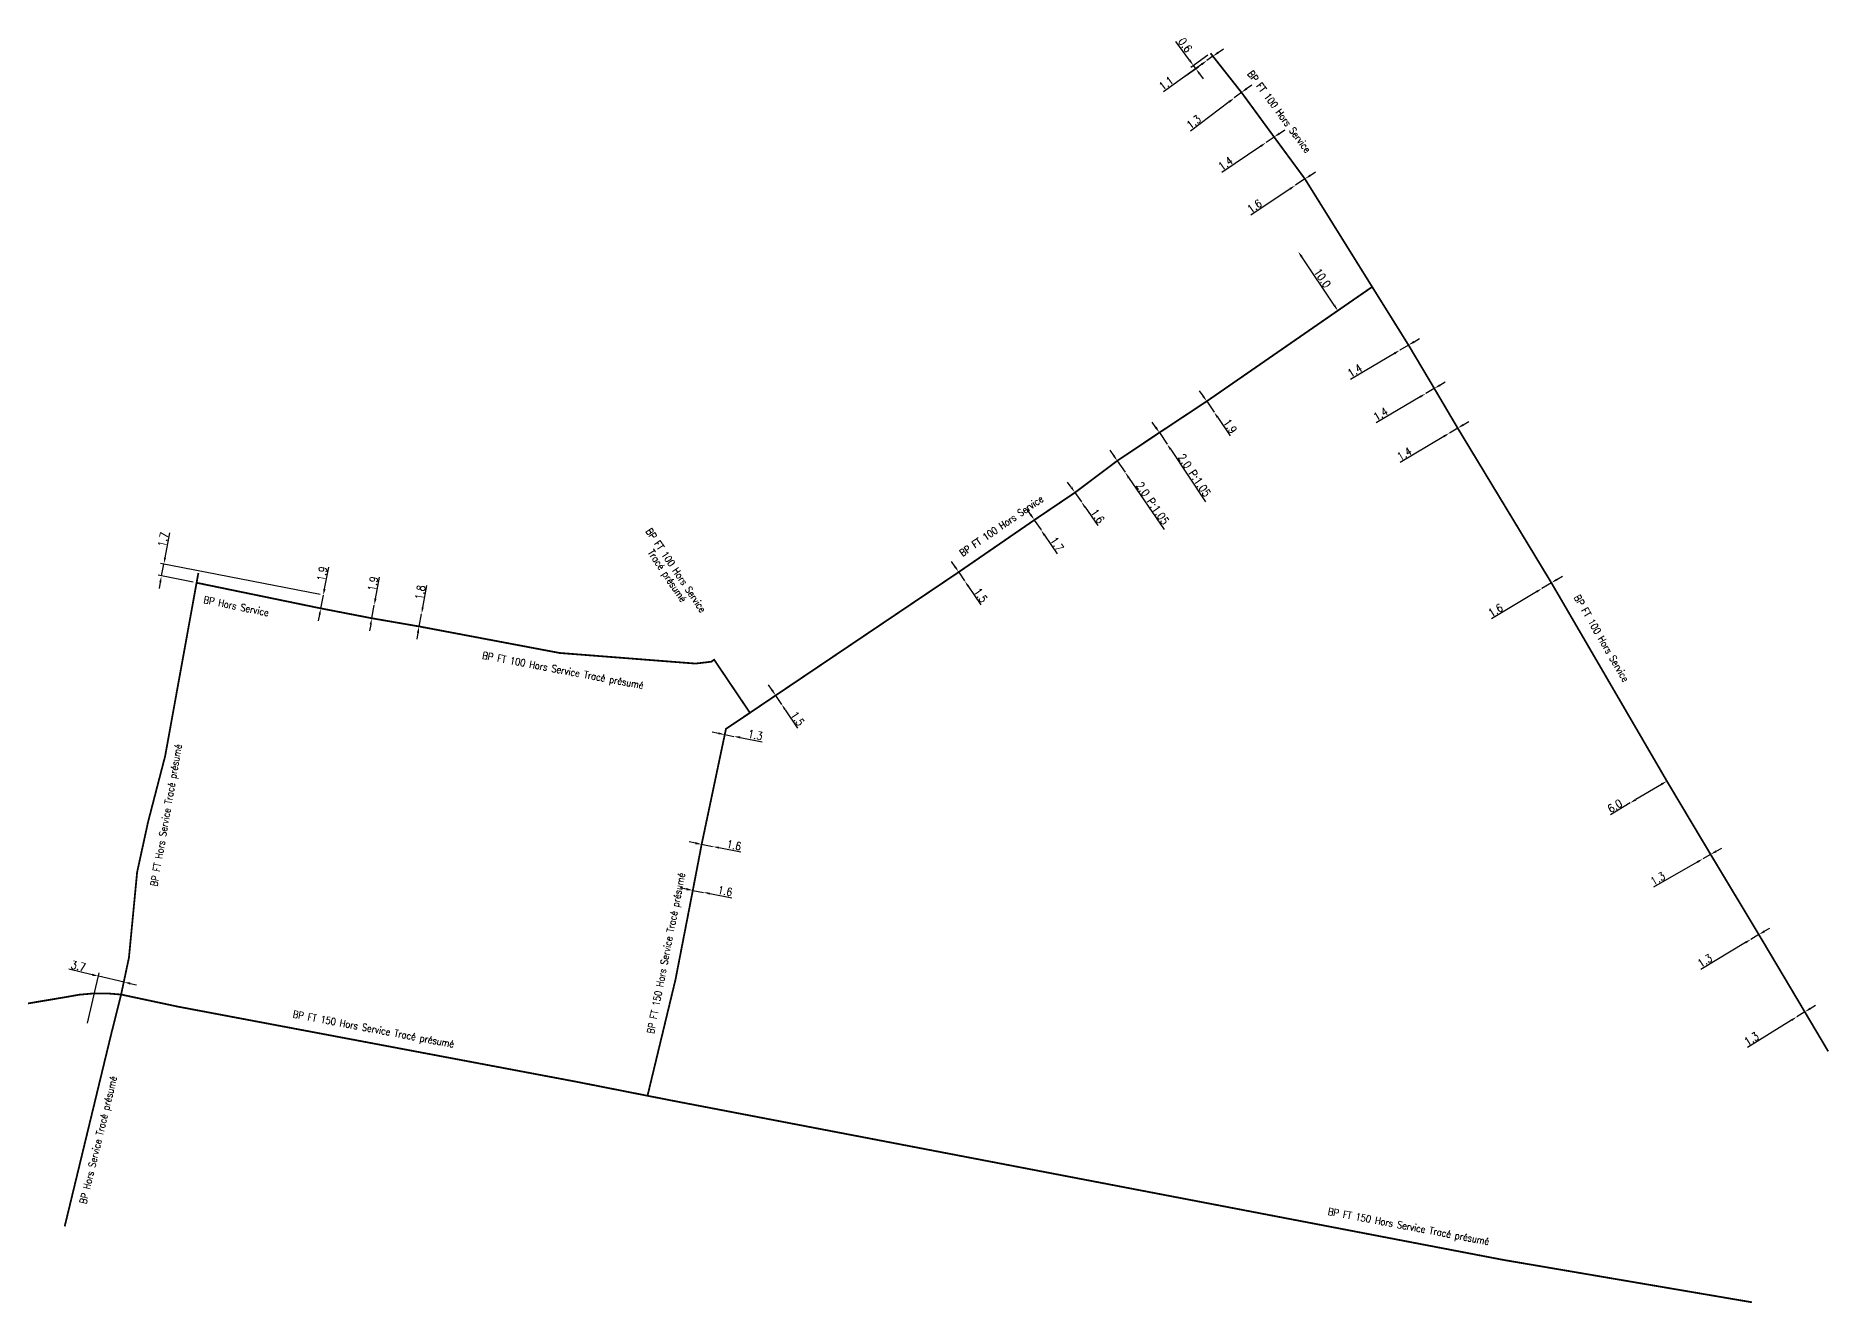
# Model space of a CAD drawing. Header units: millimetres. Extents: x 184000 to 185000, y 128000 to 129000.
# Drawn here: x 184140.6 to 184392.7, y 128514.3 to 128692.5 of the extents above; entities that cross this region are included whole.
import ezdxf

# ---------------------------------------------------------------- set-up
doc = ezdxf.new("R2010")
doc.units = ezdxf.units.MM
doc.header["$PDMODE"] = 34
doc.layers.get('DEFPOINTS').update_dxf_attribs({"linetype": 'CONTINUOUS'})
doc.layers.add('L_908', color=5, linetype='CONTINUOUS')
doc.styles.get("Standard").update_dxf_attribs({"font": 'romans.shx', "width": 0.85})
doc.linetypes.add('BP_HS', pattern='A,2,-1,["G",Standard,S=0.85,R=0,X=-0.27,Y=-0.4],-1', length=4)
doc.dimstyles.get("Standard").update_dxf_attribs({"dimtxt": 1.5, "dimasz": 1.2, "dimexe": 0.625, "dimexo": 0.625, "dimgap": 0.25, "dimtad": 1, "dimdec": 1, "dimzin": 0, "dimdsep": 46, "dimtxsty": 'Standard', "dimcen": -0.5, "dimadec": 0, "dimazin": 0, "dimtfac": 1, "dimtdec": 1, "dimtmove": 0, "dimatfit": 3, "dimfxl": 0, "dimtolj": 1, "dimtzin": 0, "dimarcsym": 0})

# ---------------------------------------------------------------- blocks, each defined once
blk = doc.blocks.new('*D130')
at = {"layer": 'DEFPOINTS', "color": 0, "linetype": 'Continuous', "transparency": 16777216}
for p in [(184149.4, 128560.3), (184152.6, 128557.71), (184147.76, 128553.22)]:
    blk.add_point(p, dxfattribs=at)
at = {"layer": 'L_908', "color": 0, "linetype": 'Continuous', "lineweight": -2, "transparency": 16777216}
for p, q in [((184148.52, 128560.5), (184145.25, 128561.26)), ((184147.87, 128553.68), (184149.51, 128560.75)), ((184153.01, 128559.46), (184149.4, 128560.3)), ((184152.71, 128558.17), (184153.11, 128559.92)), ((184153.88, 128559.26), (184154.76, 128559.06))]:
    blk.add_line(p, q, dxfattribs=at)
at = {"layer": 'L_908', "color": 0, "linetype": 'Continuous', "transparency": 16777216}
for points in [[(184148.56, 128560.65), (184148.49, 128560.35), (184149.4, 128560.3)], [(184153.92, 128559.41), (184153.85, 128559.11), (184153.01, 128559.46)]]:
    blk.add_solid(points, dxfattribs=at)
at = {"layer": 'L_908', "color": 0, "linetype": 'Continuous', "transparency": 16777216, "insert": (184146.58, 128561.72), "char_height": 1.125, "attachment_point": 5, "rotation": 346.957}
blk.add_mtext('\\A1;3.7', dxfattribs=at)
blk = doc.blocks.new('*D131')
at = {"layer": 'DEFPOINTS', "color": 0, "linetype": 'Continuous', "transparency": 16777216}
for p in [(184181.03, 128613.87), (184181.03, 128613.87), (184180.67, 128612)]:
    blk.add_point(p, dxfattribs=at)
at = {"layer": 'L_908', "color": 0, "linetype": 'Continuous', "lineweight": -2, "transparency": 16777216}
for p, q in [((184181.2, 128614.75), (184181.79, 128617.79)), ((184180.67, 128612), (184181.03, 128613.87)), ((184180.49, 128611.12), (184180.32, 128610.24))]:
    blk.add_line(p, q, dxfattribs=at)
at = {"layer": 'L_908', "color": 0, "linetype": 'Continuous', "transparency": 16777216}
for points in [[(184181.05, 128614.78), (184181.35, 128614.72), (184181.03, 128613.87)], [(184180.35, 128611.15), (184180.64, 128611.09), (184180.67, 128612)]]:
    blk.add_solid(points, dxfattribs=at)
at = {"layer": 'L_908', "color": 0, "linetype": 'Continuous', "transparency": 16777216, "insert": (184180.85, 128616.86), "char_height": 1.125, "attachment_point": 5, "rotation": 78.9871}
blk.add_mtext('\\A1;1.9', dxfattribs=at)
blk = doc.blocks.new('*D132')
at = {"layer": 'DEFPOINTS', "color": 0, "linetype": 'Continuous', "transparency": 16777216}
for p in [(184158.6, 128618.23), (184163.21, 128615.6), (184181.03, 128613.87)]:
    blk.add_point(p, dxfattribs=at)
at = {"layer": 'L_908', "color": 0, "linetype": 'Continuous', "lineweight": -2, "transparency": 16777216}
for p, q in [((184158.77, 128619.12), (184159.45, 128622.61)), ((184162.75, 128615.69), (184157.82, 128616.65)), ((184180.57, 128613.96), (184158.14, 128618.32)), ((184158.28, 128616.56), (184158.6, 128618.23)), ((184158.11, 128615.68), (184157.93, 128614.8))]:
    blk.add_line(p, q, dxfattribs=at)
at = {"layer": 'L_908', "color": 0, "linetype": 'Continuous', "transparency": 16777216}
for points in [[(184158.63, 128619.14), (184158.92, 128619.09), (184158.6, 128618.23)], [(184157.96, 128615.71), (184158.25, 128615.65), (184158.28, 128616.56)]]:
    blk.add_solid(points, dxfattribs=at)
at = {"layer": 'L_908', "color": 0, "linetype": 'Continuous', "transparency": 16777216, "insert": (184158.5, 128621.66), "char_height": 1.125, "attachment_point": 5, "rotation": 78.9871}
blk.add_mtext('\\A1;1.7', dxfattribs=at)
blk = doc.blocks.new('*D133')
at = {"layer": 'DEFPOINTS', "color": 0, "linetype": 'Continuous', "transparency": 16777216}
for p in [(184237.45, 128594.26), (184238.73, 128594.01), (184238.73, 128594.01)]:
    blk.add_point(p, dxfattribs=at)
at = {"layer": 'L_908', "color": 0, "linetype": 'Continuous', "lineweight": -2, "transparency": 16777216}
for p, q in [((184236.57, 128594.43), (184235.69, 128594.59)), ((184237.45, 128594.26), (184238.73, 128594.01)), ((184239.61, 128593.84), (184242.7, 128593.25))]:
    blk.add_line(p, q, dxfattribs=at)
at = {"layer": 'L_908', "color": 0, "linetype": 'Continuous', "transparency": 16777216}
for points in [[(184236.6, 128594.57), (184236.54, 128594.28), (184237.45, 128594.26)], [(184239.64, 128593.99), (184239.59, 128593.7), (184238.73, 128594.01)]]:
    blk.add_solid(points, dxfattribs=at)
at = {"layer": 'L_908', "color": 0, "linetype": 'Continuous', "transparency": 16777216, "insert": (184241.74, 128594.2), "char_height": 1.125, "attachment_point": 5, "rotation": 349.1831}
blk.add_mtext('\\A1;1.3', dxfattribs=at)
blk = doc.blocks.new('*D134')
at = {"layer": 'DEFPOINTS', "color": 0, "linetype": 'Continuous', "transparency": 16777216}
for p in [(184234.2, 128578.83), (184235.74, 128578.53), (184235.74, 128578.53)]:
    blk.add_point(p, dxfattribs=at)
at = {"layer": 'L_908', "color": 0, "linetype": 'Continuous', "lineweight": -2, "transparency": 16777216}
for p, q in [((184233.32, 128579), (184232.43, 128579.17)), ((184234.2, 128578.83), (184235.74, 128578.53)), ((184236.63, 128578.36), (184239.71, 128577.76))]:
    blk.add_line(p, q, dxfattribs=at)
at = {"layer": 'L_908', "color": 0, "linetype": 'Continuous', "transparency": 16777216}
for points in [[(184233.35, 128579.15), (184233.29, 128578.85), (184234.2, 128578.83)], [(184236.65, 128578.5), (184236.6, 128578.21), (184235.74, 128578.53)]]:
    blk.add_solid(points, dxfattribs=at)
at = {"layer": 'L_908', "color": 0, "linetype": 'Continuous', "transparency": 16777216, "insert": (184238.75, 128578.71), "char_height": 1.125, "attachment_point": 5, "rotation": 348.9662}
blk.add_mtext('\\A1;1.6', dxfattribs=at)
blk = doc.blocks.new('*D135')
at = {"layer": 'DEFPOINTS', "color": 0, "linetype": 'Continuous', "transparency": 16777216}
for p in [(184232.96, 128572.36), (184234.48, 128572.07), (184234.48, 128572.07)]:
    blk.add_point(p, dxfattribs=at)
at = {"layer": 'L_908', "color": 0, "linetype": 'Continuous', "lineweight": -2, "transparency": 16777216}
for p, q in [((184232.08, 128572.53), (184231.19, 128572.7)), ((184232.96, 128572.36), (184234.48, 128572.07)), ((184235.37, 128571.9), (184238.45, 128571.31))]:
    blk.add_line(p, q, dxfattribs=at)
at = {"layer": 'L_908', "color": 0, "linetype": 'Continuous', "transparency": 16777216}
for points in [[(184232.1, 128572.68), (184232.05, 128572.38), (184232.96, 128572.36)], [(184235.39, 128572.05), (184235.34, 128571.75), (184234.48, 128572.07)]]:
    blk.add_solid(points, dxfattribs=at)
at = {"layer": 'L_908', "color": 0, "linetype": 'Continuous', "transparency": 16777216, "insert": (184237.49, 128572.26), "char_height": 1.125, "attachment_point": 5, "rotation": 349.1552}
blk.add_mtext('\\A1;1.6', dxfattribs=at)
blk = doc.blocks.new('*D136')
at = {"layer": 'DEFPOINTS', "color": 0, "linetype": 'Continuous', "transparency": 16777216}
for p in [(184270.33, 128617.1), (184271.17, 128615.86), (184271.17, 128615.86)]:
    blk.add_point(p, dxfattribs=at)
at = {"layer": 'L_908', "color": 0, "linetype": 'Continuous', "lineweight": -2, "transparency": 16777216}
for p, q in [((184269.83, 128617.85), (184269.33, 128618.6)), ((184270.33, 128617.1), (184271.17, 128615.86)), ((184271.67, 128615.11), (184273.42, 128612.5))]:
    blk.add_line(p, q, dxfattribs=at)
at = {"layer": 'L_908', "color": 0, "linetype": 'Continuous', "transparency": 16777216}
for points in [[(184269.95, 128617.93), (184269.71, 128617.77), (184270.33, 128617.1)], [(184271.8, 128615.19), (184271.55, 128615.03), (184271.17, 128615.86)]]:
    blk.add_solid(points, dxfattribs=at)
at = {"layer": 'L_908', "color": 0, "linetype": 'Continuous', "transparency": 16777216, "insert": (184273.42, 128613.85), "char_height": 1.125, "attachment_point": 5, "rotation": 303.8952}
blk.add_mtext('\\A1;1.5', dxfattribs=at)
blk = doc.blocks.new('*D137')
at = {"layer": 'DEFPOINTS', "color": 0, "linetype": 'Continuous', "transparency": 16777216}
for p in [(184244.6, 128599.76), (184245.43, 128598.51), (184245.43, 128598.51)]:
    blk.add_point(p, dxfattribs=at)
at = {"layer": 'L_908', "color": 0, "linetype": 'Continuous', "lineweight": -2, "transparency": 16777216}
for p, q in [((184244.1, 128600.51), (184243.6, 128601.26)), ((184244.6, 128599.76), (184245.43, 128598.51)), ((184245.93, 128597.76), (184247.67, 128595.15))]:
    blk.add_line(p, q, dxfattribs=at)
at = {"layer": 'L_908', "color": 0, "linetype": 'Continuous', "transparency": 16777216}
for points in [[(184244.22, 128600.59), (184243.97, 128600.42), (184244.6, 128599.76)], [(184246.05, 128597.85), (184245.81, 128597.68), (184245.43, 128598.51)]]:
    blk.add_solid(points, dxfattribs=at)
at = {"layer": 'L_908', "color": 0, "linetype": 'Continuous', "transparency": 16777216, "insert": (184247.68, 128596.5), "char_height": 1.125, "attachment_point": 5, "rotation": 303.7333}
blk.add_mtext('\\A1;1.5', dxfattribs=at)
blk = doc.blocks.new('*D138')
at = {"layer": 'DEFPOINTS', "color": 0, "linetype": 'Continuous', "transparency": 16777216}
for p in [(184280.96, 128624.42), (184281.9, 128623.03), (184281.9, 128623.03)]:
    blk.add_point(p, dxfattribs=at)
at = {"layer": 'L_908', "color": 0, "linetype": 'Continuous', "lineweight": -2, "transparency": 16777216}
for p, q in [((184280.46, 128625.16), (184279.96, 128625.91)), ((184280.96, 128624.42), (184281.9, 128623.03)), ((184282.4, 128622.28), (184284.15, 128619.68))]:
    blk.add_line(p, q, dxfattribs=at)
at = {"layer": 'L_908', "color": 0, "linetype": 'Continuous', "transparency": 16777216}
for points in [[(184280.59, 128625.25), (184280.34, 128625.08), (184280.96, 128624.42)], [(184282.52, 128622.37), (184282.27, 128622.2), (184281.9, 128623.03)]]:
    blk.add_solid(points, dxfattribs=at)
at = {"layer": 'L_908', "color": 0, "linetype": 'Continuous', "transparency": 16777216, "insert": (184284.15, 128621.03), "char_height": 1.125, "attachment_point": 5, "rotation": 303.9427}
blk.add_mtext('\\A1;1.7', dxfattribs=at)
blk = doc.blocks.new('*D139')
at = {"layer": 'DEFPOINTS', "color": 0, "linetype": 'Continuous', "transparency": 16777216}
for p in [(184286.67, 128628.28), (184287.58, 128626.96), (184287.58, 128626.96)]:
    blk.add_point(p, dxfattribs=at)
at = {"layer": 'L_908', "color": 0, "linetype": 'Continuous', "lineweight": -2, "transparency": 16777216}
for p, q in [((184286.15, 128629.02), (184285.64, 128629.76)), ((184286.67, 128628.28), (184287.58, 128626.96)), ((184288.09, 128626.22), (184289.88, 128623.64))]:
    blk.add_line(p, q, dxfattribs=at)
at = {"layer": 'L_908', "color": 0, "linetype": 'Continuous', "transparency": 16777216}
for points in [[(184286.28, 128629.1), (184286.03, 128628.93), (184286.67, 128628.28)], [(184288.21, 128626.3), (184287.97, 128626.13), (184287.58, 128626.96)]]:
    blk.add_solid(points, dxfattribs=at)
at = {"layer": 'L_908', "color": 0, "linetype": 'Continuous', "transparency": 16777216, "insert": (184289.86, 128624.98), "char_height": 1.125, "attachment_point": 5, "rotation": 304.6718}
blk.add_mtext('\\A1;1.6', dxfattribs=at)
blk = doc.blocks.new('*D140')
at = {"layer": 'DEFPOINTS', "color": 0, "linetype": 'Continuous', "transparency": 16777216}
for p in [(184292.62, 128632.75), (184293.72, 128631.13), (184293.72, 128631.13)]:
    blk.add_point(p, dxfattribs=at)
at = {"layer": 'L_908', "color": 0, "linetype": 'Continuous', "lineweight": -2, "transparency": 16777216}
for p, q in [((184292.12, 128633.49), (184291.61, 128634.23)), ((184292.62, 128632.75), (184293.72, 128631.13)), ((184294.22, 128630.39), (184299.19, 128623.08))]:
    blk.add_line(p, q, dxfattribs=at)
at = {"layer": 'L_908', "color": 0, "linetype": 'Continuous', "transparency": 16777216}
for points in [[(184292.24, 128633.57), (184291.99, 128633.41), (184292.62, 128632.75)], [(184294.35, 128630.47), (184294.1, 128630.3), (184293.72, 128631.13)]]:
    blk.add_solid(points, dxfattribs=at)
at = {"layer": 'L_908', "color": 0, "linetype": 'Continuous', "transparency": 16777216, "insert": (184297.58, 128626.78), "char_height": 1.125, "attachment_point": 5, "rotation": 304.1902}
blk.add_mtext('\\A1;2.0 P:1.05', dxfattribs=at)
blk = doc.blocks.new('*D141')
at = {"layer": 'DEFPOINTS', "color": 0, "linetype": 'Continuous', "transparency": 16777216}
for p in [(184298.54, 128636.71), (184299.62, 128635.09), (184299.62, 128635.09)]:
    blk.add_point(p, dxfattribs=at)
at = {"layer": 'L_908', "color": 0, "linetype": 'Continuous', "lineweight": -2, "transparency": 16777216}
for p, q in [((184298.04, 128637.45), (184297.54, 128638.2)), ((184298.54, 128636.71), (184299.62, 128635.09)), ((184300.13, 128634.34), (184305.04, 128627))]:
    blk.add_line(p, q, dxfattribs=at)
at = {"layer": 'L_908', "color": 0, "linetype": 'Continuous', "transparency": 16777216}
for points in [[(184298.16, 128637.54), (184297.91, 128637.37), (184298.54, 128636.71)], [(184300.25, 128634.42), (184300, 128634.26), (184299.62, 128635.09)]]:
    blk.add_solid(points, dxfattribs=at)
at = {"layer": 'L_908', "color": 0, "linetype": 'Continuous', "transparency": 16777216, "insert": (184303.46, 128630.71), "char_height": 1.125, "attachment_point": 5, "rotation": 303.8019}
blk.add_mtext('\\A1;2.0 P:1.05', dxfattribs=at)
blk = doc.blocks.new('*D142')
at = {"layer": 'DEFPOINTS', "color": 0, "linetype": 'Continuous', "transparency": 16777216}
for p in [(184305.19, 128641.11), (184306.23, 128639.58), (184306.23, 128639.58)]:
    blk.add_point(p, dxfattribs=at)
at = {"layer": 'L_908', "color": 0, "linetype": 'Continuous', "lineweight": -2, "transparency": 16777216}
for p, q in [((184304.68, 128641.86), (184304.17, 128642.6)), ((184305.19, 128641.11), (184306.23, 128639.58)), ((184306.74, 128638.84), (184308.48, 128636.28))]:
    blk.add_line(p, q, dxfattribs=at)
at = {"layer": 'L_908', "color": 0, "linetype": 'Continuous', "transparency": 16777216}
for points in [[(184304.8, 128641.94), (184304.56, 128641.77), (184305.19, 128641.11)], [(184306.86, 128638.92), (184306.61, 128638.76), (184306.23, 128639.58)]]:
    blk.add_solid(points, dxfattribs=at)
at = {"layer": 'L_908', "color": 0, "linetype": 'Continuous', "transparency": 16777216, "insert": (184308.48, 128637.61), "char_height": 1.125, "attachment_point": 5, "rotation": 304.2556}
blk.add_mtext('\\A1;1.9', dxfattribs=at)
blk = doc.blocks.new('*D143')
at = {"layer": 'DEFPOINTS', "color": 0, "linetype": 'Continuous', "transparency": 16777216}
for p in [(184318.04, 128662.16), (184318.04, 128662.16), (184323.62, 128653.86)]:
    blk.add_point(p, dxfattribs=at)
at = {"layer": 'L_908', "color": 0, "linetype": 'Continuous', "lineweight": -2, "transparency": 16777216}
blk.add_line((184323.12, 128654.61), (184318.54, 128661.41), dxfattribs=at)
at = {"layer": 'L_908', "color": 0, "linetype": 'Continuous', "transparency": 16777216}
for points in [[(184318.67, 128661.5), (184318.42, 128661.33), (184318.04, 128662.16)], [(184323.24, 128654.69), (184322.99, 128654.52), (184323.62, 128653.86)]]:
    blk.add_solid(points, dxfattribs=at)
at = {"layer": 'L_908', "color": 0, "linetype": 'Continuous', "transparency": 16777216, "insert": (184321.45, 128658.43), "char_height": 1.125, "attachment_point": 5, "rotation": 303.8799}
blk.add_mtext('\\A1;10.0', dxfattribs=at)
blk = doc.blocks.new('*D144')
at = {"layer": 'DEFPOINTS', "color": 0, "linetype": 'Continuous', "transparency": 16777216}
for p in [(184313.53, 128677.49), (184313.53, 128677.49), (184314.67, 128678.26)]:
    blk.add_point(p, dxfattribs=at)
at = {"layer": 'L_908', "color": 0, "linetype": 'Continuous', "lineweight": -2, "transparency": 16777216}
for p, q in [((184312.78, 128676.98), (184307.32, 128673.27)), ((184314.67, 128678.26), (184313.53, 128677.49)), ((184315.41, 128678.77), (184316.16, 128679.27))]:
    blk.add_line(p, q, dxfattribs=at)
at = {"layer": 'L_908', "color": 0, "linetype": 'Continuous', "transparency": 16777216}
for points in [[(184312.7, 128677.1), (184312.86, 128676.86), (184313.53, 128677.49)], [(184315.33, 128678.89), (184315.5, 128678.64), (184314.67, 128678.26)]]:
    blk.add_solid(points, dxfattribs=at)
at = {"layer": 'L_908', "color": 0, "linetype": 'Continuous', "transparency": 16777216, "insert": (184307.84, 128674.54), "char_height": 1.125, "attachment_point": 5, "rotation": 34.1474}
blk.add_mtext('\\A1;1.4', dxfattribs=at)
blk = doc.blocks.new('*D145')
at = {"layer": 'DEFPOINTS', "color": 0, "linetype": 'Continuous', "transparency": 16777216}
for p in [(184310.08, 128684.53), (184309.07, 128683.76), (184309.07, 128683.76)]:
    blk.add_point(p, dxfattribs=at)
at = {"layer": 'L_908', "color": 0, "linetype": 'Continuous', "lineweight": -2, "transparency": 16777216}
for p, q in [((184310.08, 128684.53), (184309.07, 128683.76)), ((184310.8, 128685.07), (184311.52, 128685.62)), ((184308.36, 128683.22), (184302.92, 128679.1))]:
    blk.add_line(p, q, dxfattribs=at)
at = {"layer": 'L_908', "color": 0, "linetype": 'Continuous', "transparency": 16777216}
for points in [[(184310.71, 128685.19), (184310.89, 128684.95), (184310.08, 128684.53)], [(184308.26, 128683.34), (184308.45, 128683.1), (184309.07, 128683.76)]]:
    blk.add_solid(points, dxfattribs=at)
at = {"layer": 'L_908', "color": 0, "linetype": 'Continuous', "transparency": 16777216, "insert": (184303.36, 128680.38), "char_height": 1.125, "attachment_point": 5, "rotation": 37.1651}
blk.add_mtext('\\A1;1.3', dxfattribs=at)
blk = doc.blocks.new('*D146')
at = {"layer": 'DEFPOINTS', "color": 0, "linetype": 'Continuous', "transparency": 16777216}
for p in [(184306.07, 128689.61), (184305.21, 128689), (184305.21, 128689)]:
    blk.add_point(p, dxfattribs=at)
at = {"layer": 'L_908', "color": 0, "linetype": 'Continuous', "lineweight": -2, "transparency": 16777216}
for p, q in [((184306.07, 128689.61), (184305.21, 128689)), ((184306.8, 128690.14), (184307.53, 128690.66)), ((184304.48, 128688.48), (184299.13, 128684.64))]:
    blk.add_line(p, q, dxfattribs=at)
at = {"layer": 'L_908', "color": 0, "linetype": 'Continuous', "transparency": 16777216}
for points in [[(184306.71, 128690.26), (184306.89, 128690.01), (184306.07, 128689.61)], [(184304.4, 128688.6), (184304.57, 128688.36), (184305.21, 128689)]]:
    blk.add_solid(points, dxfattribs=at)
at = {"layer": 'L_908', "color": 0, "linetype": 'Continuous', "transparency": 16777216, "insert": (184299.49, 128685.82), "char_height": 1.125, "attachment_point": 5, "rotation": 35.6111}
blk.add_mtext('\\A1;1.1', dxfattribs=at)
blk = doc.blocks.new('*D147')
at = {"layer": 'DEFPOINTS', "color": 0, "linetype": 'Continuous', "transparency": 16777216}
for p in [(184305.72, 128690.05), (184303.65, 128687.88), (184301.82, 128686.57)]:
    blk.add_point(p, dxfattribs=at)
at = {"layer": 'L_908', "color": 0, "linetype": 'Continuous', "lineweight": -2, "transparency": 16777216}
for p, q in [((184302.79, 128689.06), (184300.86, 128691.71)), ((184305.34, 128689.78), (184302.94, 128688.06)), ((184302.2, 128686.85), (184304.03, 128688.15)), ((184303.65, 128687.88), (184303.32, 128688.33)), ((184304.18, 128687.15), (184304.71, 128686.43))]:
    blk.add_line(p, q, dxfattribs=at)
at = {"layer": 'L_908', "color": 0, "linetype": 'Continuous', "transparency": 16777216}
for points in [[(184302.91, 128689.15), (184302.67, 128688.97), (184303.32, 128688.33)], [(184304.3, 128687.24), (184304.06, 128687.07), (184303.65, 128687.88)]]:
    blk.add_solid(points, dxfattribs=at)
at = {"layer": 'L_908', "color": 0, "linetype": 'Continuous', "transparency": 16777216, "insert": (184302.17, 128691.19), "char_height": 1.125, "attachment_point": 5, "rotation": 306.0854}
blk.add_mtext('\\A1;0.6', dxfattribs=at)
blk = doc.blocks.new('*D148')
at = {"layer": 'DEFPOINTS', "color": 0, "linetype": 'Continuous', "transparency": 16777216}
for p in [(184388.15, 128554.58), (184388.15, 128554.58), (184389.26, 128555.27)]:
    blk.add_point(p, dxfattribs=at)
at = {"layer": 'L_908', "color": 0, "linetype": 'Continuous', "lineweight": -2, "transparency": 16777216}
for p, q in [((184390.02, 128555.75), (184390.78, 128556.22)), ((184387.39, 128554.1), (184381.21, 128550.25)), ((184389.26, 128555.27), (184388.15, 128554.58))]:
    blk.add_line(p, q, dxfattribs=at)
at = {"layer": 'L_908', "color": 0, "linetype": 'Continuous', "transparency": 16777216}
for points in [[(184389.94, 128555.87), (184390.1, 128555.62), (184389.26, 128555.27)], [(184387.31, 128554.23), (184387.47, 128553.98), (184388.15, 128554.58)]]:
    blk.add_solid(points, dxfattribs=at)
at = {"layer": 'L_908', "color": 0, "linetype": 'Continuous', "transparency": 16777216, "insert": (184381.77, 128551.48), "char_height": 1.125, "attachment_point": 5, "rotation": 31.971}
blk.add_mtext('\\A1;1.3', dxfattribs=at)
blk = doc.blocks.new('*D149')
at = {"layer": 'DEFPOINTS', "color": 0, "linetype": 'Continuous', "transparency": 16777216}
for p in [(184382.8, 128566.14), (184381.68, 128565.47), (184381.68, 128565.47)]:
    blk.add_point(p, dxfattribs=at)
at = {"layer": 'L_908', "color": 0, "linetype": 'Continuous', "lineweight": -2, "transparency": 16777216}
for p, q in [((184382.8, 128566.14), (184381.68, 128565.47)), ((184383.57, 128566.6), (184384.34, 128567.06)), ((184380.91, 128565.01), (184374.63, 128561.25))]:
    blk.add_line(p, q, dxfattribs=at)
at = {"layer": 'L_908', "color": 0, "linetype": 'Continuous', "transparency": 16777216}
for points in [[(184383.5, 128566.73), (184383.65, 128566.47), (184382.8, 128566.14)], [(184380.83, 128565.14), (184380.99, 128564.88), (184381.68, 128565.47)]]:
    blk.add_solid(points, dxfattribs=at)
at = {"layer": 'L_908', "color": 0, "linetype": 'Continuous', "transparency": 16777216, "insert": (184375.21, 128562.47), "char_height": 1.125, "attachment_point": 5, "rotation": 30.8734}
blk.add_mtext('\\A1;1.3', dxfattribs=at)
blk = doc.blocks.new('*D150')
at = {"layer": 'DEFPOINTS', "color": 0, "linetype": 'Continuous', "transparency": 16777216}
for p in [(184188.19, 128612.47), (184188.19, 128612.47), (184187.84, 128610.61)]:
    blk.add_point(p, dxfattribs=at)
at = {"layer": 'L_908', "color": 0, "linetype": 'Continuous', "lineweight": -2, "transparency": 16777216}
for p, q in [((184188.36, 128613.36), (184188.93, 128616.4)), ((184187.84, 128610.61), (184188.19, 128612.47)), ((184187.68, 128609.72), (184187.51, 128608.84))]:
    blk.add_line(p, q, dxfattribs=at)
at = {"layer": 'L_908', "color": 0, "linetype": 'Continuous', "transparency": 16777216}
for points in [[(184188.21, 128613.39), (184188.51, 128613.33), (184188.19, 128612.47)], [(184187.53, 128609.75), (184187.83, 128609.69), (184187.84, 128610.61)]]:
    blk.add_solid(points, dxfattribs=at)
at = {"layer": 'L_908', "color": 0, "linetype": 'Continuous', "transparency": 16777216, "insert": (184187.99, 128615.46), "char_height": 1.125, "attachment_point": 5, "rotation": 79.3832}
blk.add_mtext('\\A1;1.9', dxfattribs=at)
blk = doc.blocks.new('*D151')
at = {"layer": 'DEFPOINTS', "color": 0, "linetype": 'Continuous', "transparency": 16777216}
for p in [(184194.49, 128609.46), (184194.83, 128611.23), (184194.83, 128611.23)]:
    blk.add_point(p, dxfattribs=at)
at = {"layer": 'L_908', "color": 0, "linetype": 'Continuous', "lineweight": -2, "transparency": 16777216}
for p, q in [((184194.99, 128612.11), (184195.58, 128615.2)), ((184194.49, 128609.46), (184194.83, 128611.23)), ((184194.32, 128608.58), (184194.15, 128607.69))]:
    blk.add_line(p, q, dxfattribs=at)
at = {"layer": 'L_908', "color": 0, "linetype": 'Continuous', "transparency": 16777216}
for points in [[(184194.85, 128612.14), (184195.14, 128612.09), (184194.83, 128611.23)], [(184194.17, 128608.61), (184194.47, 128608.55), (184194.49, 128609.46)]]:
    blk.add_solid(points, dxfattribs=at)
at = {"layer": 'L_908', "color": 0, "linetype": 'Continuous', "transparency": 16777216, "insert": (184194.64, 128614.24), "char_height": 1.125, "attachment_point": 5, "rotation": 79.2072}
blk.add_mtext('\\A1;1.8', dxfattribs=at)
blk = doc.blocks.new('*D152')
at = {"layer": 'DEFPOINTS', "color": 0, "linetype": 'Continuous', "transparency": 16777216}
for p in [(184369.87, 128587.72), (184364.72, 128584.65), (184364.72, 128584.65)]:
    blk.add_point(p, dxfattribs=at)
at = {"layer": 'L_908', "color": 0, "linetype": 'Continuous', "lineweight": -2, "transparency": 16777216}
for p, q in [((184369.1, 128587.26), (184365.49, 128585.11)), ((184364.72, 128584.65), (184361.94, 128582.99))]:
    blk.add_line(p, q, dxfattribs=at)
at = {"layer": 'L_908', "color": 0, "linetype": 'Continuous', "transparency": 16777216}
for points in [[(184369.02, 128587.39), (184369.17, 128587.13), (184369.87, 128587.72)], [(184365.41, 128585.24), (184365.57, 128584.98), (184364.72, 128584.65)]]:
    blk.add_solid(points, dxfattribs=at)
at = {"layer": 'L_908', "color": 0, "linetype": 'Continuous', "transparency": 16777216, "insert": (184362.56, 128584.23), "char_height": 1.125, "attachment_point": 5, "rotation": 30.8293}
blk.add_mtext('\\A1;6.0', dxfattribs=at)
blk = doc.blocks.new('*D153')
at = {"layer": 'DEFPOINTS', "color": 0, "linetype": 'Continuous', "transparency": 16777216}
for p in [(184374.93, 128576.79), (184374.93, 128576.79), (184376.02, 128577.41)]:
    blk.add_point(p, dxfattribs=at)
at = {"layer": 'L_908', "color": 0, "linetype": 'Continuous', "lineweight": -2, "transparency": 16777216}
for p, q in [((184374.15, 128576.34), (184368, 128572.81)), ((184376.02, 128577.41), (184374.93, 128576.79)), ((184376.8, 128577.85), (184377.58, 128578.3))]:
    blk.add_line(p, q, dxfattribs=at)
at = {"layer": 'L_908', "color": 0, "linetype": 'Continuous', "transparency": 16777216}
for points in [[(184374.08, 128576.47), (184374.23, 128576.21), (184374.93, 128576.79)], [(184376.72, 128577.98), (184376.87, 128577.72), (184376.02, 128577.41)]]:
    blk.add_solid(points, dxfattribs=at)
at = {"layer": 'L_908', "color": 0, "linetype": 'Continuous', "transparency": 16777216, "insert": (184368.6, 128574.02), "char_height": 1.125, "attachment_point": 5, "rotation": 29.8321}
blk.add_mtext('\\A1;1.3', dxfattribs=at)
blk = doc.blocks.new('*D154')
at = {"layer": 'DEFPOINTS', "color": 0, "linetype": 'Continuous', "transparency": 16777216}
for p in [(184332.35, 128648.3), (184332.35, 128648.3), (184333.56, 128649.01)]:
    blk.add_point(p, dxfattribs=at)
at = {"layer": 'L_908', "color": 0, "linetype": 'Continuous', "lineweight": -2, "transparency": 16777216}
for p, q in [((184334.33, 128649.47), (184335.1, 128649.93)), ((184331.58, 128647.84), (184325.41, 128644.19)), ((184333.56, 128649.01), (184332.35, 128648.3))]:
    blk.add_line(p, q, dxfattribs=at)
at = {"layer": 'L_908', "color": 0, "linetype": 'Continuous', "transparency": 16777216}
for points in [[(184334.25, 128649.6), (184334.41, 128649.34), (184333.56, 128649.01)], [(184331.5, 128647.97), (184331.65, 128647.71), (184332.35, 128648.3)]]:
    blk.add_solid(points, dxfattribs=at)
at = {"layer": 'L_908', "color": 0, "linetype": 'Continuous', "transparency": 16777216, "insert": (184326.01, 128645.42), "char_height": 1.125, "attachment_point": 5, "rotation": 30.6033}
blk.add_mtext('\\A1;1.4', dxfattribs=at)
blk = doc.blocks.new('*D155')
at = {"layer": 'DEFPOINTS', "color": 0, "linetype": 'Continuous', "transparency": 16777216}
for p in [(184352.31, 128614.79), (184352.31, 128614.79), (184353.64, 128615.59)]:
    blk.add_point(p, dxfattribs=at)
at = {"layer": 'L_908', "color": 0, "linetype": 'Continuous', "lineweight": -2, "transparency": 16777216}
for p, q in [((184354.41, 128616.06), (184355.18, 128616.52)), ((184351.54, 128614.33), (184345.21, 128610.52)), ((184353.64, 128615.59), (184352.31, 128614.79))]:
    blk.add_line(p, q, dxfattribs=at)
at = {"layer": 'L_908', "color": 0, "linetype": 'Continuous', "transparency": 16777216}
for points in [[(184351.46, 128614.46), (184351.62, 128614.2), (184352.31, 128614.79)], [(184354.33, 128616.19), (184354.49, 128615.93), (184353.64, 128615.59)]]:
    blk.add_solid(points, dxfattribs=at)
at = {"layer": 'L_908', "color": 0, "linetype": 'Continuous', "transparency": 16777216, "insert": (184345.79, 128611.74), "char_height": 1.125, "attachment_point": 5, "rotation": 31.0844}
blk.add_mtext('\\A1;1.6', dxfattribs=at)
blk = doc.blocks.new('*D156')
at = {"layer": 'DEFPOINTS', "color": 0, "linetype": 'Continuous', "transparency": 16777216}
for p in [(184335.98, 128642.2), (184335.98, 128642.2), (184337.18, 128642.92)]:
    blk.add_point(p, dxfattribs=at)
at = {"layer": 'L_908', "color": 0, "linetype": 'Continuous', "lineweight": -2, "transparency": 16777216}
for p, q in [((184335.21, 128641.74), (184329.03, 128638.08)), ((184337.18, 128642.92), (184335.98, 128642.2)), ((184337.96, 128643.38), (184338.73, 128643.83))]:
    blk.add_line(p, q, dxfattribs=at)
at = {"layer": 'L_908', "color": 0, "linetype": 'Continuous', "transparency": 16777216}
for points in [[(184335.13, 128641.87), (184335.28, 128641.62), (184335.98, 128642.2)], [(184337.88, 128643.5), (184338.04, 128643.25), (184337.18, 128642.92)]]:
    blk.add_solid(points, dxfattribs=at)
at = {"layer": 'L_908', "color": 0, "linetype": 'Continuous', "transparency": 16777216, "insert": (184329.63, 128639.31), "char_height": 1.125, "attachment_point": 5, "rotation": 30.6399}
blk.add_mtext('\\A1;1.4', dxfattribs=at)
blk = doc.blocks.new('*D157')
at = {"layer": 'DEFPOINTS', "color": 0, "linetype": 'Continuous', "transparency": 16777216}
for p in [(184339.3, 128636.64), (184339.3, 128636.64), (184340.47, 128637.34)]:
    blk.add_point(p, dxfattribs=at)
at = {"layer": 'L_908', "color": 0, "linetype": 'Continuous', "lineweight": -2, "transparency": 16777216}
for p, q in [((184340.47, 128637.34), (184339.3, 128636.64)), ((184341.24, 128637.8), (184342.02, 128638.26)), ((184338.53, 128636.18), (184332.37, 128632.49))]:
    blk.add_line(p, q, dxfattribs=at)
at = {"layer": 'L_908', "color": 0, "linetype": 'Continuous', "transparency": 16777216}
for points in [[(184338.45, 128636.31), (184338.61, 128636.05), (184339.3, 128636.64)], [(184341.17, 128637.93), (184341.32, 128637.67), (184340.47, 128637.34)]]:
    blk.add_solid(points, dxfattribs=at)
at = {"layer": 'L_908', "color": 0, "linetype": 'Continuous', "transparency": 16777216, "insert": (184332.97, 128633.72), "char_height": 1.125, "attachment_point": 5, "rotation": 30.8928}
blk.add_mtext('\\A1;1.4', dxfattribs=at)
blk = doc.blocks.new('*D158')
at = {"layer": 'DEFPOINTS', "color": 0, "linetype": 'Continuous', "transparency": 16777216}
for p in [(184319, 128672.37), (184317.67, 128671.48), (184317.67, 128671.48)]:
    blk.add_point(p, dxfattribs=at)
at = {"layer": 'L_908', "color": 0, "linetype": 'Continuous', "lineweight": -2, "transparency": 16777216}
for p, q in [((184319, 128672.37), (184317.67, 128671.48)), ((184319.75, 128672.87), (184320.49, 128673.37)), ((184316.92, 128670.98), (184311.4, 128667.29))]:
    blk.add_line(p, q, dxfattribs=at)
at = {"layer": 'L_908', "color": 0, "linetype": 'Continuous', "transparency": 16777216}
for points in [[(184319.66, 128673), (184319.83, 128672.75), (184319, 128672.37)], [(184316.84, 128671.11), (184317, 128670.86), (184317.67, 128671.48)]]:
    blk.add_solid(points, dxfattribs=at)
at = {"layer": 'L_908', "color": 0, "linetype": 'Continuous', "transparency": 16777216, "insert": (184311.91, 128668.54), "char_height": 1.125, "attachment_point": 5, "rotation": 33.7634}
blk.add_mtext('\\A1;1.6', dxfattribs=at)

msp = doc.modelspace()

# ---------------------------------------------------------------- linework, layer by layer
at = {"layer": 'L_908', "linetype": 'BP_HS', "const_width": 0.25}
for points in [[(184305.72, 128690.05), (184306.07, 128689.61), (184310.08, 128684.53), (184314.67, 128678.26), (184319, 128672.37), (184328.45, 128657.2), (184333.56, 128649.01), (184337.18, 128642.92), (184340.47, 128637.34), (184353.64, 128615.59), (184369.87, 128587.72), (184376.02, 128577.41), (184382.8, 128566.14), (184389.26, 128555.27), (184392.55, 128549.72)], [(184226.59, 128543.48), (184230.51, 128559.75), (184232.96, 128572.36), (184234.2, 128578.83), (184237.45, 128594.26), (184237.62, 128595.06), (184240.99, 128597.32), (184244.6, 128599.76), (184270.33, 128617.1), (184280.96, 128624.42), (184286.67, 128628.28), (184292.62, 128632.75), (184298.54, 128636.71), (184305.19, 128641.11), (184323.62, 128653.86), (184323.62, 128653.86), (184328.45, 128657.2)]]:
    msp.add_lwpolyline(points, dxfattribs=at)
at = {"layer": 'L_908', "linetype": 'BP_HS', "const_width": 0.25, "flags": 128}
for points in [[(184152.6, 128557.71), (184153.7, 128562.89), (184153.7, 128562.89), (184154.58, 128572.07), (184154.85, 128574.91), (184156.4, 128582.02), (184158.79, 128591.24), (184163.21, 128615.6), (184163.46, 128616.98)], [(184163.21, 128615.6), (184180.67, 128612), (184187.84, 128610.61), (184194.49, 128609.46), (184214.24, 128605.73), (184233.34, 128604.24), (184235.55, 128604.5), (184235.96, 128604.78), (184240.99, 128597.32)], [(184144.67, 128525.11), (184151.27, 128552.41), (184152.6, 128557.71)], [(184381.82, 128514.45), (184381.82, 128514.45), (184346.92, 128520.4), (184230.52, 128542.71), (184226.59, 128543.48), (184216.6, 128545.45), (184160.64, 128556), (184152.6, 128557.71)]]:
    msp.add_lwpolyline(points, dxfattribs=at)
msp.add_lwpolyline([(184152.6, 128557.71), (184152.6, 128557.71, 0.085875), (184144.75, 128557.34), (184122.6, 128553.62), (184109.67, 128551.42), (184092.62, 128548.52), (184092.62, 128548.52), (184072.91, 128545.09), (184072.91, 128545.09), (184054.19, 128541.85), (184054.19, 128541.85), (184034.91, 128538.62), (184034.91, 128538.62), (184013.23, 128534.89), (184013.23, 128534.89), (184000, 128532.73)], format="xyb", dxfattribs=at)

# ---------------------------------------------------------------- texts
at = {"layer": 'L_908', "linetype": 'Continuous', "width": 0.85}
for s, rotation, p in [('BP FT 100 Hors Service', 306.3339, (184310.86, 128687.14)), ('BP FT 100 Hors Service', 34.6718, (184270.9, 128619.24)), ('BP FT 100 Hors Service', 303.9767, (184226.29, 128622.85)), ('Tracé présumé', 303.9767, (184226.57, 128619.84)), ('BP FT 100 Hors Service', 300.215, (184356.75, 128613.55)), ('BP Hors Service', 348.3442, (184164.12, 128612.76)), ('BP FT 100 Hors Service Tracé présumé', 349.3152, (184203.32, 128604.93)), ('BP FT Hors Service Tracé présumé', 80.1497, (184157.68, 128572.85)), ('BP FT 150 Hors Service Tracé présumé', 78.9662, (184227.48, 128552.13)), ('BP FT 150 Hors Service Tracé présumé', 349.324, (184176.68, 128554.5)), ('BP Hors Service Tracé présumé', 76.4141, (184147.7, 128528.18)), ('BP FT 150 Hors Service Tracé présumé', 349.324, (184322.18, 128526.75))]:
    msp.add_text(s, height=1, rotation=rotation, dxfattribs=at).set_placement(p)

# ---------------------------------------------------------------- dimensions: what is measured, and where the dimension line sits
at = {"layer": 'L_908', "linetype": 'Continuous'}
for base, p1, p2, angle, text, picture, middle in [((184303.65, 128687.88), (184305.72, 128690.05), (184301.82, 128686.57), 126.0854, '0.6', '*D147', (184301.56, 128690.75)), ((184299.625, 128635.0865), (184298.540171, 128636.706885), (184299.625, 128635.0865), 123.801854, '<> P:1.05', '*D141', (184302.833292, 128630.294346)), ((184293.72, 128631.13), (184292.62, 128632.75), (184293.72, 128631.13), 124.1902, '<> P:1.05', '*D140', (184296.96, 128626.36))]:
    dim = msp.add_linear_dim(base=base, p1=p1, p2=p2, angle=angle, text=text, dimstyle='Standard', override={"dimscale": 0.75, "dimatfit": 0}, dxfattribs=at)
    dim.commit()
    dim.dimension.update_dxf_attribs({"geometry": picture, "text_midpoint": middle, "dimtype": 160})
for base, p1, p2, angle, override, picture, middle in [((184305.2148, 128689.0015), (184306.0684, 128689.6129), (184305.2148, 128689.0015), 35.6111, {"dimscale": 0.75, "dimatfit": 0}, '*D146', (184299.9254, 128685.2131)), ((184309.07, 128683.76), (184310.08, 128684.53), (184309.07, 128683.76), 37.1651, {"dimscale": 0.75, "dimatfit": 0}, '*D145', (184303.82, 128679.78)), ((184313.53, 128677.49), (184314.67, 128678.26), (184313.53, 128677.49), 34.1474, {"dimscale": 0.75, "dimatfit": 0}, '*D144', (184308.26, 128673.92)), ((184317.67, 128671.48), (184319, 128672.37), (184317.67, 128671.48), 33.7634, {"dimscale": 0.75, "dimatfit": 0}, '*D158', (184312.33, 128667.92)), ((184332.35, 128648.3), (184333.56, 128649.01), (184332.35, 128648.3), 30.6033, {"dimscale": 0.75, "dimatfit": 0}, '*D154', (184326.39, 128644.77)), ((184306.2285, 128639.5836), (184305.18716, 128641.11269), (184306.2285, 128639.5836), 124.25555, {"dimscale": 0.75, "dimatfit": 0}, '*D142', (184307.85986, 128637.18812)), ((184335.98, 128642.2), (184337.18, 128642.92), (184335.98, 128642.2), 30.6399, {"dimscale": 0.75, "dimatfit": 0}, '*D156', (184330.01, 128638.67)), ((184339.3, 128636.64), (184340.47, 128637.34), (184339.3, 128636.64), 30.8928, {"dimscale": 0.75, "dimatfit": 0}, '*D157', (184333.35, 128633.08)), ((184287.58, 128626.96), (184286.67, 128628.28), (184287.58, 128626.96), 124.6718, {"dimscale": 0.75, "dimatfit": 0}, '*D139', (184289.24, 128624.56)), ((184281.9, 128623.03), (184280.96, 128624.42), (184281.9, 128623.03), 123.9427, {"dimscale": 0.75, "dimatfit": 0}, '*D138', (184283.53, 128620.61)), ((184158.6, 128618.23), (184163.21, 128615.6), (184181.03, 128613.87), 258.9871, {"dimscale": 0.75, "dimatfit": 0}, '*D132', (184159.24, 128621.51)), ((184181.03, 128613.87), (184180.67, 128612), (184181.03, 128613.87), 258.9871, {"dimscale": 0.75, "dimlfac": 1, "dimlunit": 2, "dimatfit": 0}, '*D131', (184181.58, 128616.71)), ((184188.19, 128612.47), (184187.84, 128610.61), (184188.19, 128612.47), 259.3832, {"dimscale": 0.75, "dimatfit": 0}, '*D150', (184188.73, 128615.32)), ((184271.17, 128615.86), (184270.33, 128617.1), (184271.17, 128615.86), 123.8952, {"dimscale": 0.75, "dimlfac": 1, "dimlunit": 2, "dimatfit": 0}, '*D136', (184272.8, 128613.43)), ((184352.3107, 128614.7941), (184353.6381, 128615.5944), (184352.3107, 128614.7941), 31.0844, {"dimscale": 0.75, "dimatfit": 0}, '*D155', (184346.1741, 128611.0945)), ((184194.83, 128611.23), (184194.49, 128609.46), (184194.83, 128611.23), 259.2072, {"dimscale": 0.75, "dimatfit": 0}, '*D151', (184195.37, 128614.1)), ((184245.43, 128598.51), (184244.6, 128599.76), (184245.43, 128598.51), 123.7333, {"dimscale": 0.75, "dimatfit": 0}, '*D137', (184247.05, 128596.08)), ((184238.73, 128594.01), (184237.45, 128594.26), (184238.73, 128594.01), 169.1831, {"dimscale": 0.75, "dimlfac": 1, "dimlunit": 2, "dimatfit": 0}, '*D133', (184241.6, 128593.46)), ((184364.72, 128584.65), (184369.87, 128587.72), (184364.72, 128584.65), 30.8293, {"dimscale": 0.75}, '*D152', (184362.94, 128583.59)), ((184235.74, 128578.53), (184234.2, 128578.83), (184235.74, 128578.53), 168.9662, {"dimscale": 0.75, "dimlfac": 1, "dimlunit": 2, "dimatfit": 0}, '*D134', (184238.61, 128577.97)), ((184374.93, 128576.79), (184376.02, 128577.41), (184374.93, 128576.79), 29.8321, {"dimscale": 0.75, "dimatfit": 0}, '*D153', (184368.98, 128573.37)), ((184234.48, 128572.07), (184232.96, 128572.36), (184234.48, 128572.07), 169.1552, {"dimscale": 0.75, "dimatfit": 0}, '*D135', (184237.35, 128571.52)), ((184381.68, 128565.47), (184382.8, 128566.14), (184381.68, 128565.47), 30.8734, {"dimscale": 0.75, "dimatfit": 0}, '*D149', (184375.59, 128561.83)), ((184149.4, 128560.3), (184152.6, 128557.71), (184147.76, 128553.22), 346.957, {"dimscale": 0.75, "dimatfit": 0}, '*D130', (184146.41, 128560.99)), ((184388.15, 128554.58), (184389.26, 128555.27), (184388.15, 128554.58), 31.971, {"dimscale": 0.75, "dimatfit": 0}, '*D148', (184382.16, 128550.84))]:
    dim = msp.add_linear_dim(base=base, p1=p1, p2=p2, angle=angle, dimstyle='Standard', override=override, dxfattribs=at)
    dim.commit()
    dim.dimension.update_dxf_attribs({"geometry": picture, "text_midpoint": middle, "dimtype": 160})
dim = msp.add_linear_dim(base=(184318.04, 128662.16), p1=(184323.62, 128653.86), p2=(184318.04, 128662.16), angle=303.8799, dimstyle='Standard', override={"dimscale": 0.75, "dimlfac": 1, "dimlunit": 2, "dimatfit": 0}, dxfattribs=at)
dim.commit()
dim.dimension.update_dxf_attribs({"geometry": '*D143', "text_midpoint": (184321.45, 128658.43)})

doc.saveas('drawing.dxf')
